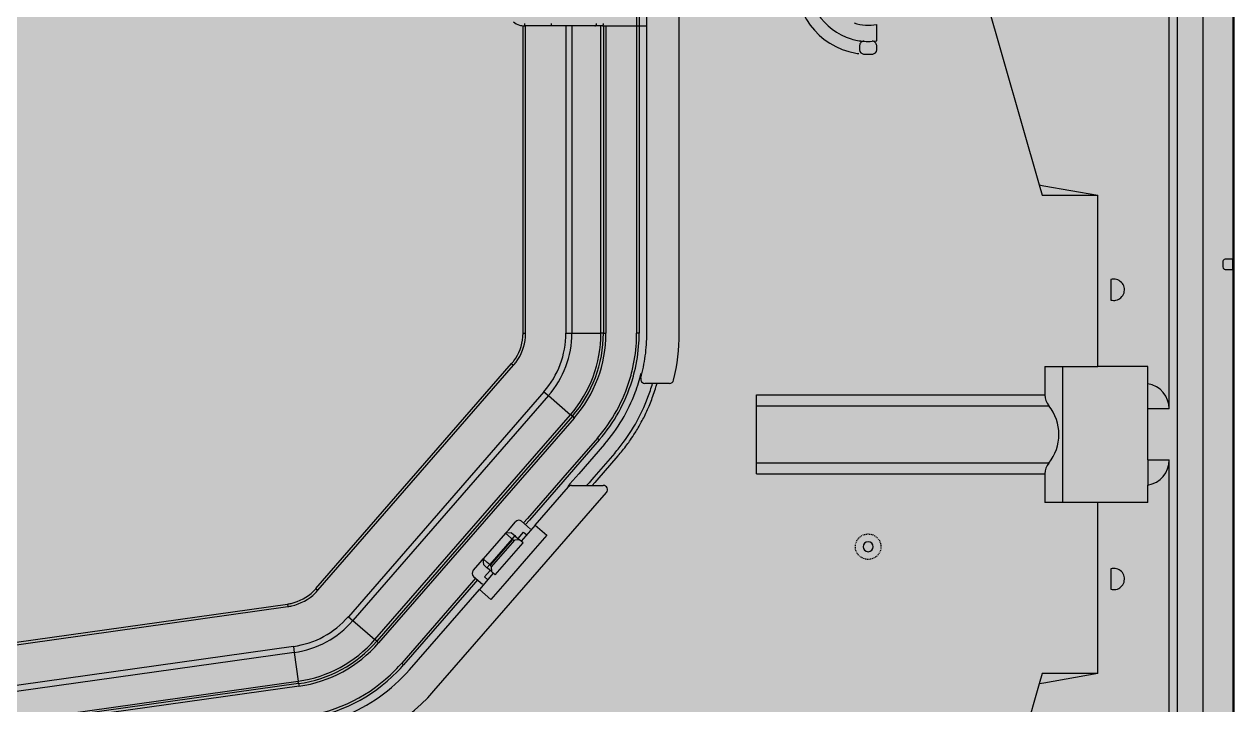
# Model space of a CAD drawing. Header units: millimetres. Extents: x -1070 to 42146, y 1440 to 12921.
# Drawn here: x 5969.6 to 6111.8, y 2841 to 2921.1 of the extents above; entities that cross this region are included whole.
import ezdxf

# ---------------------------------------------------------------- set-up
doc = ezdxf.new("R2010")
doc.units = ezdxf.units.MM
doc.linetypes.add('HIDDEN', pattern=[0.2, 0.1, -0.1])
doc.layers.add('DW-PLUS-XIANGTI隐藏线HIDDEN', color=7, linetype='Continuous')

msp = doc.modelspace()

# ---------------------------------------------------------------- hatches: boundary and pattern name
at = {"lineweight": -3}
h = msp.add_hatch(color=256, dxfattribs=at)
h.dxf.hatch_style = 1
h.paths.add_polyline_path([(5611.757, 3767.826), (5611.757, 2767.826), (6111.757, 2767.826), (6111.757, 3767.826)])

# ---------------------------------------------------------------- linework, layer by layer
at = {"color": 7, "linetype": 'Continuous', "lineweight": -3}
for p, q in [((6111.657, 3016.576), (6111.657, 2893.426)), ((6108.15, 2770.426), (6108.15, 3016.326)), ((6104.161, 2875.826), (6104.161, 2955.326)), ((6105.15, 2830.326), (6105.15, 2955.326)), ((6041.58, 2927.148), (6041.58, 2884.728)), ((6041.88, 2927.148), (6041.88, 2884.728)), ((6042.78, 2884.728), (6042.78, 2927.148)), ((6042.78, 2884.728), (6042.78, 2927.148)), ((6046.58, 2884.728), (6046.58, 2927.148)), ((6081.495, 2927.921), (6088.884, 2902.151)), ((6028.429, 2920.851), (6028.429, 2921.151)), ((6031.574, 2920.851), (6031.574, 2921.151)), ((6028.23, 2884.728), (6028.23, 2920.861)), ((6031.574, 2920.851), (6028.429, 2920.851)), ((6028.53, 2884.728), (6028.53, 2920.851)), ((6032.207, 2920.851), (6031.574, 2920.851)), ((6036.665, 2920.851), (6032.207, 2920.851)), ((6033.266, 2920.851), (6033.266, 2884.728)), ((6033.973, 2920.851), (6033.973, 2884.728)), ((6036.877, 2920.851), (6036.665, 2920.851)), ((6037.556, 2920.851), (6036.877, 2920.851)), ((6037.388, 2884.728), (6037.388, 2920.851)), ((6037.556, 2920.851), (6037.68, 2920.851)), ((6037.68, 2920.851), (6037.68, 2884.728)), ((6037.68, 2920.851), (6042.68, 2920.851)), ((6037.98, 2920.851), (6037.98, 2884.728)), ((6041.58, 2920.851), (6041.58, 2884.728)), ((6041.88, 2920.851), (6041.88, 2884.728)), ((6069.788, 2919.101), (6069.788, 2921.028)), ((6067.788, 2918.546), (6067.788, 2918.045)), ((6069.788, 2918.045), (6069.788, 2918.546)), ((6088.884, 2902.151), (6089.232, 2900.938)), ((6088.884, 2902.151), (6089.429, 2902.055)), ((6089.429, 2902.055), (6095.761, 2900.938)), ((6089.232, 2900.938), (6095.761, 2900.938)), ((6095.761, 2880.826), (6095.761, 2900.938)), ((6110.457, 2893.126), (6110.457, 2892.526)), ((6111.657, 2893.426), (6110.757, 2893.426)), ((6111.657, 2892.226), (6111.657, 2893.426)), ((6110.757, 2892.226), (6111.657, 2892.226)), ((6111.657, 2892.226), (6111.657, 2769.126)), ((6097.309, 2891.026), (6097.309, 2888.625)), ((6028.23, 2884.728), (6028.53, 2884.728)), ((6033.266, 2884.728), (6033.973, 2884.728)), ((6033.973, 2884.728), (6037.388, 2884.728)), ((6037.68, 2884.728), (6037.388, 2884.728)), ((6037.68, 2884.728), (6037.98, 2884.728)), ((6041.88, 2884.728), (6041.58, 2884.728)), ((6003.902, 2854.704), (6026.894, 2881.153)), ((6004.129, 2854.507), (6027.12, 2880.956)), ((6026.894, 2881.153), (6027.12, 2880.956)), ((6089.557, 2880.826), (6091.657, 2880.826)), ((6089.557, 2880.826), (6089.557, 2877.466)), ((6091.657, 2880.826), (6095.761, 2880.826)), ((6091.657, 2864.826), (6091.657, 2880.826)), ((6101.657, 2880.826), (6095.761, 2880.826)), ((6101.657, 2878.785), (6101.657, 2880.826)), ((6043.974, 2878.826), (6042.556, 2878.826)), ((6045.446, 2878.826), (6043.974, 2878.826)), ((6101.657, 2877.491), (6101.657, 2878.785)), ((6030.694, 2877.849), (6007.703, 2851.4)), ((6031.228, 2877.385), (6008.236, 2850.937)), ((6030.694, 2877.849), (6031.228, 2877.385)), ((6031.228, 2877.385), (6033.805, 2875.145)), ((6055.657, 2876.204), (6055.657, 2877.466)), ((6055.657, 2877.466), (6089.557, 2877.466)), ((6101.657, 2877.184), (6101.657, 2877.491)), ((6101.657, 2875.826), (6101.657, 2877.184)), ((6055.657, 2869.448), (6055.657, 2876.204)), ((6055.657, 2876.204), (6090.006, 2876.204)), ((6101.657, 2869.826), (6101.657, 2875.826)), ((6104.161, 2875.826), (6101.657, 2875.826)), ((6010.813, 2848.697), (6033.805, 2875.145)), ((6034.026, 2874.953), (6011.034, 2848.504)), ((6034.252, 2874.756), (6011.261, 2848.308)), ((6034.026, 2874.953), (6033.805, 2875.145)), ((6034.026, 2874.953), (6034.252, 2874.756)), ((6036.969, 2872.394), (6032.911, 2867.726)), ((6037.195, 2872.197), (6033.137, 2867.529)), ((6037.799, 2871.673), (6034.784, 2868.204)), ((6037.195, 2872.197), (6036.969, 2872.394)), ((6039.007, 2870.623), (6036.545, 2867.792)), ((6039.384, 2870.295), (6036.923, 2867.464)), ((6055.657, 2868.186), (6055.657, 2869.448)), ((6090.006, 2869.448), (6055.657, 2869.448)), ((6101.657, 2869.826), (6101.657, 2868.468)), ((6101.657, 2869.826), (6104.161, 2869.826)), ((6104.161, 2830.326), (6104.161, 2869.826)), ((6032.663, 2867.441), (6028.754, 2862.944)), ((6032.89, 2867.244), (6028.98, 2862.747)), ((6032.911, 2867.726), (6032.663, 2867.441)), ((6033.137, 2867.529), (6032.89, 2867.244)), ((6034.784, 2868.204), (6033.741, 2867.004)), ((6035.991, 2867.154), (6035.706, 2866.826)), ((6036.298, 2867.507), (6035.991, 2867.154)), ((6036.545, 2867.792), (6036.298, 2867.507)), ((6036.675, 2867.179), (6036.368, 2866.826)), ((6036.923, 2867.464), (6036.675, 2867.179)), ((6055.657, 2868.186), (6089.557, 2868.186)), ((6089.557, 2868.186), (6089.557, 2864.826)), ((6101.657, 2868.468), (6101.657, 2868.161)), ((6101.657, 2868.161), (6101.657, 2866.867)), ((6029.659, 2862.156), (6033.569, 2866.654)), ((6033.741, 2867.004), (6033.493, 2866.72)), ((6033.946, 2866.826), (6036.368, 2866.826)), ((6036.368, 2866.826), (6037.656, 2866.826)), ((6036.437, 2864.161), (6038.034, 2865.998)), ((6101.657, 2864.826), (6101.657, 2866.867)), ((6091.657, 2864.826), (6089.557, 2864.826)), ((6095.761, 2864.826), (6091.657, 2864.826)), ((6101.657, 2864.826), (6095.761, 2864.826)), ((6095.761, 2844.713), (6095.761, 2864.826)), ((6028.754, 2862.944), (6028.294, 2862.415)), ((6032.527, 2859.663), (6036.437, 2864.161)), ((6026.182, 2861.204), (6026.51, 2861.582)), ((6026.51, 2861.582), (6027.363, 2862.563)), ((6029.659, 2862.156), (6028.019, 2860.27)), ((6029.125, 2861.694), (6028.068, 2862.612)), ((6028.98, 2862.747), (6028.521, 2862.218)), ((6029.659, 2862.156), (6031.018, 2860.975)), ((6026.182, 2861.204), (6023.557, 2858.185)), ((6026.936, 2860.548), (6024.312, 2857.529)), ((6024.407, 2857.447), (6027.031, 2860.466)), ((6024.509, 2857.241), (6027.249, 2860.393)), ((6024.965, 2856.299), (6028.246, 2860.073)), ((6026.887, 2861.254), (6026.182, 2861.204)), ((6026.182, 2861.204), (6026.838, 2860.634)), ((6026.838, 2860.634), (6026.936, 2860.548)), ((6026.887, 2861.254), (6027.264, 2860.926)), ((6027.264, 2860.926), (6026.936, 2860.548)), ((6026.936, 2860.548), (6027.031, 2860.466)), ((6027.83, 2860.434), (6027.249, 2860.393)), ((6027.264, 2860.926), (6027.359, 2860.843)), ((6027.359, 2860.843), (6027.519, 2860.704)), ((6027.519, 2860.704), (6027.83, 2860.434)), ((6027.642, 2860.598), (6028.298, 2861.352)), ((6028.019, 2860.27), (6027.83, 2860.434)), ((6028.246, 2860.073), (6028.019, 2860.27)), ((6028.298, 2861.352), (6028.675, 2861.024)), ((6031.018, 2860.975), (6029.378, 2859.089)), ((6025.967, 2852.116), (6032.527, 2859.663)), ((6029.378, 2859.089), (6026.097, 2855.315)), ((6022.377, 2856.827), (6023.229, 2857.808)), ((6023.229, 2857.808), (6023.557, 2858.185)), ((6023.607, 2857.48), (6023.557, 2858.185)), ((6024.023, 2857.78), (6023.557, 2858.185)), ((6023.984, 2857.152), (6023.607, 2857.48)), ((6023.984, 2857.152), (6024.312, 2857.529)), ((6024.079, 2857.07), (6023.984, 2857.152)), ((6024.214, 2857.615), (6024.023, 2857.78)), ((6024.312, 2857.529), (6024.214, 2857.615)), ((6024.407, 2857.447), (6024.312, 2857.529)), ((6024.55, 2856.66), (6024.509, 2857.241)), ((6022.652, 2855.925), (6022.193, 2855.397)), ((6022.879, 2855.728), (6022.419, 2855.2)), ((6022.426, 2856.122), (6023.482, 2855.203)), ((6024.739, 2856.496), (6023.099, 2854.609)), ((6023.705, 2856.069), (6024.361, 2856.824)), ((6024.083, 2855.741), (6023.705, 2856.069)), ((6024.239, 2856.93), (6024.079, 2857.07)), ((6024.55, 2856.66), (6024.239, 2856.93)), ((6024.739, 2856.496), (6024.55, 2856.66)), ((6024.965, 2856.299), (6024.739, 2856.496)), ((6097.309, 2857.026), (6097.309, 2854.625)), ((6003.902, 2854.704), (6004.129, 2854.507)), ((6022.193, 2855.397), (6013.978, 2845.946)), ((6022.419, 2855.2), (6014.204, 2845.749)), ((6014.883, 2845.159), (6023.099, 2854.609)), ((6024.457, 2853.428), (6023.099, 2854.609)), ((6026.097, 2855.315), (6024.457, 2853.428)), ((5961.174, 2847.349), (6000.548, 2852.883)), ((6000.548, 2852.883), (6000.589, 2852.586)), ((5961.216, 2847.052), (6000.589, 2852.586)), ((6017.751, 2842.666), (6025.967, 2852.116)), ((6007.703, 2851.4), (6008.236, 2850.937)), ((6008.236, 2850.937), (6010.813, 2848.697)), ((6011.034, 2848.504), (6010.813, 2848.697)), ((6001.248, 2847.896), (5961.875, 2842.362)), ((6001.347, 2847.196), (5961.974, 2841.662)), ((6001.248, 2847.896), (6001.347, 2847.196)), ((6001.347, 2847.196), (6001.822, 2843.815)), ((6011.034, 2848.504), (6011.261, 2848.308)), ((6014.204, 2845.749), (6013.978, 2845.946)), ((6089.232, 2844.713), (6088.884, 2843.501)), ((6095.761, 2844.713), (6089.232, 2844.713)), ((6095.761, 2844.713), (6089.429, 2843.597)), ((6001.905, 2843.228), (5959.898, 2837.324)), ((5962.449, 2838.281), (6001.822, 2843.815)), ((6001.863, 2843.525), (5962.49, 2837.991)), ((6001.863, 2843.525), (6001.822, 2843.815)), ((6001.863, 2843.525), (6001.905, 2843.228)), ((6088.884, 2843.501), (6081.495, 2817.731)), ((6089.429, 2843.597), (6088.884, 2843.501))]:
    msp.add_line(p, q, dxfattribs=at)
at = {"color": 1, "lineweight": -3}
msp.add_lwpolyline([(5611.757, 3767.826), (6111.757, 3767.826), (6111.757, 2767.826), (5611.757, 2767.826)], close=True, dxfattribs=at)
msp.add_lwpolyline([(5611.757, 3767.826), (6111.757, 3767.826), (6111.757, 2767.826), (5611.757, 2767.826)], close=True, dxfattribs=at)
at = {"color": 7, "linetype": 'Continuous', "lineweight": -3}
for centre, radius, start, end in [((6068.788, 2926.029), 8.5, 173.24367, 260.15881), ((6068.788, 2926.029), 7, 171.78679, 253.4912), ((6028.429, 2922.851), 2, 229, 251.77777), ((6068.788, 2926.029), 5.1, 251.32047, 281.30773), ((6028.429, 2922.851), 2, 251.77777, 265.44444), ((6028.429, 2922.851), 2, 265.44444, 270), ((6068.788, 2926.029), 7, 253.4912, 259.76053), ((6068.788, 2926.029), 7, 259.76053, 266.17743), ((6068.288, 2918.546), 0.5, 86.17745, 180), ((6068.788, 2926.029), 7, 266.17745, 273.82255), ((6069.288, 2918.546), 0.5, 0, 93.82255), ((6068.788, 2926.029), 7, 275.29417, 278.21321), ((6068.788, 2926.029), 8.5, 260.15881, 262.46232), ((6068.288, 2918.045), 0.5, 180, 266.41668), ((6068.788, 2926.029), 8.5, 266.41668, 273.58332), ((6069.288, 2918.045), 0.5, 273.58332, 0), ((6110.757, 2893.126), 0.3, 150, 180), ((6110.757, 2893.126), 0.3, 90, 150), ((6110.757, 2892.526), 0.3, 180, 240), ((6110.757, 2892.526), 0.3, 240, 270), ((6097.657, 2889.826), 1.25, 281.65508, 106.16904), ((6097.657, 2889.826), 1.25, 253.83096, 281.65508), ((6022.78, 2884.728), 5.45, 323.58705, 355.41209), ((6022.78, 2884.728), 5.75, 323.60306, 355.39694), ((6022.78, 2884.728), 5.45, 355.41209, 0), ((6022.78, 2884.728), 5.75, 355.39694, 0), ((6022.78, 2884.728), 10.486, 319, 0), ((6022.78, 2884.728), 11.193, 319, 0), ((6022.78, 2884.728), 14.607, 319, 0), ((6022.78, 2884.728), 14.9, 319, 0), ((6022.78, 2884.728), 15.2, 319, 0), ((6022.78, 2884.728), 18.8, 356.57998, 0), ((6022.78, 2884.728), 19.1, 356.5632, 0), ((6022.78, 2884.728), 20, 352.33683, 0), ((6022.78, 2884.728), 23.8, 346.59341, 0), ((6022.78, 2884.728), 18.8, 346.36208, 356.57998), ((6022.78, 2884.728), 19.1, 346.33739, 356.5632), ((6022.78, 2884.728), 5.45, 319, 323.58705), ((6022.78, 2884.728), 5.75, 319, 323.60306), ((6022.78, 2884.728), 20, 344.72047, 352.33683), ((6022.78, 2884.728), 18.8, 343.25706, 346.36208), ((6022.78, 2884.728), 19.1, 342.91261, 346.33739), ((6022.78, 2884.728), 19.9, 339.5, 346.33739), ((6022.78, 2884.728), 18.8, 319, 343.25706), ((6022.78, 2884.728), 19.1, 319, 342.91261), ((6042.556, 2879.326), 0.5, 164.72047, 188.52626), ((6042.556, 2879.326), 0.5, 188.52626, 203.16201), ((6042.556, 2879.326), 0.5, 203.16201, 234.63907), ((6042.556, 2879.326), 0.5, 234.63907, 270), ((6022.78, 2884.728), 21.5, 341.78742, 344.05992), ((6022.78, 2884.728), 22, 343.30552, 344.43759), ((6045.446, 2879.326), 0.5, 270, 346.59341), ((6022.78, 2884.728), 19.9, 319, 339.5), ((6022.78, 2884.728), 21.5, 323.2427, 341.78742), ((6022.78, 2884.728), 22, 338.6453, 340.93969), ((6022.78, 2884.728), 22, 340.93969, 343.30552), ((6022.78, 2884.728), 22, 334.08638, 336.57409), ((6022.78, 2884.728), 22, 336.57409, 338.6453), ((6022.78, 2884.728), 22, 329.58509, 332.21529), ((6022.78, 2884.728), 22, 332.21529, 334.08638), ((6022.78, 2884.728), 22, 325.24438, 327.79934), ((6022.78, 2884.728), 22, 327.79934, 329.58509), ((6022.78, 2884.728), 21.5, 319, 323.2427), ((6022.78, 2884.728), 22, 319, 323.36117), ((6022.78, 2884.728), 22, 323.36117, 325.24438), ((6033.946, 2866.326), 0.5, 122.72072, 139), ((6033.946, 2866.326), 0.5, 106.35902, 122.72072), ((6033.946, 2866.326), 0.5, 90, 106.35902), ((6037.656, 2866.326), 0.5, 319, 90), ((6027.74, 2862.235), 0.5, 49, 139), ((6068.788, 2859.623), 0.584, 0, 180), ((6068.788, 2859.623), 0.584, 180, 0), ((6022.754, 2856.499), 0.5, 139, 229), ((6097.657, 2855.826), 1.25, 281.65508, 106.16904), ((5999.789, 2858.28), 5.45, 282.58705, 314.41209), ((5999.789, 2858.28), 5.45, 314.41209, 319), ((5999.789, 2858.28), 5.75, 314.39694, 319), ((6097.657, 2855.826), 1.25, 253.83096, 281.65508), ((5999.789, 2858.28), 5.45, 278, 282.58705), ((5999.789, 2858.28), 5.75, 282.60306, 314.39694), ((5999.789, 2858.28), 5.75, 278, 282.60306), ((5999.789, 2858.28), 10.486, 278, 319), ((5999.789, 2858.28), 11.193, 278, 319), ((5999.789, 2858.28), 14.607, 278, 319), ((5999.789, 2858.28), 14.9, 278, 319), ((5999.789, 2858.28), 15.2, 278, 319), ((5999.789, 2858.28), 18.8, 315.57998, 319), ((5999.789, 2858.28), 18.8, 278, 315.57998), ((5999.789, 2858.28), 19.1, 278, 315.5632), ((5999.789, 2858.28), 20, 305.33729, 319), ((5999.789, 2858.28), 19.1, 315.5632, 319), ((5999.789, 2858.28), 23.8, 278, 319), ((5999.789, 2858.28), 20, 291.66767, 305.33729)]:
    msp.add_arc(centre, radius, start, end, dxfattribs=at)
for centre, major_axis, start_param, end_param in [((6101.161, 2875.826), (3, 0), 0, 1.4046347), ((6091.557, 2877.466), (0, 2), -4.712389, -4.0291155), ((6085.857, 2872.826), (0, 5.35), -2.2540698, -0.8875228), ((6091.557, 2868.186), (0, 2), 0.8875228, 1.5707963), ((6101.161, 2869.826), (0, 3), -2.9754311, -1.5707963), ((6027.228, 2860.692), (0.197, 0.226), -3.1415927, -2.3561945), ((6024.21, 2857.221), (0.226, -0.197), 0.7853982, 1.5707963)]:
    msp.add_ellipse(centre, major_axis=major_axis, ratio=1, start_param=start_param, end_param=end_param, dxfattribs=at)
for points, knots in [([(6036.665, 2920.851), (6036.723, 2920.851), (6036.849, 2920.94), (6036.877, 2921.078), (6036.877, 2921.151)], [0, 0, 0, 0, 0.4402134, 1, 1, 1, 1]), ([(6037.556, 2920.851), (6037.596, 2920.851), (6037.674, 2920.972), (6037.68, 2921.078), (6037.68, 2921.151)], [0, 0, 0, 0, 0.353422, 1, 1, 1, 1])]:
    msp.add_open_spline(points, degree=3, knots=knots, dxfattribs=at)
at = {"layer": 'DW-PLUS-XIANGTI隐藏线HIDDEN', "color": 5, "linetype": 'HIDDEN', "lineweight": -3}
msp.add_circle((6068.788, 2859.623), 1.5, dxfattribs=at)

doc.saveas('drawing.dxf')
